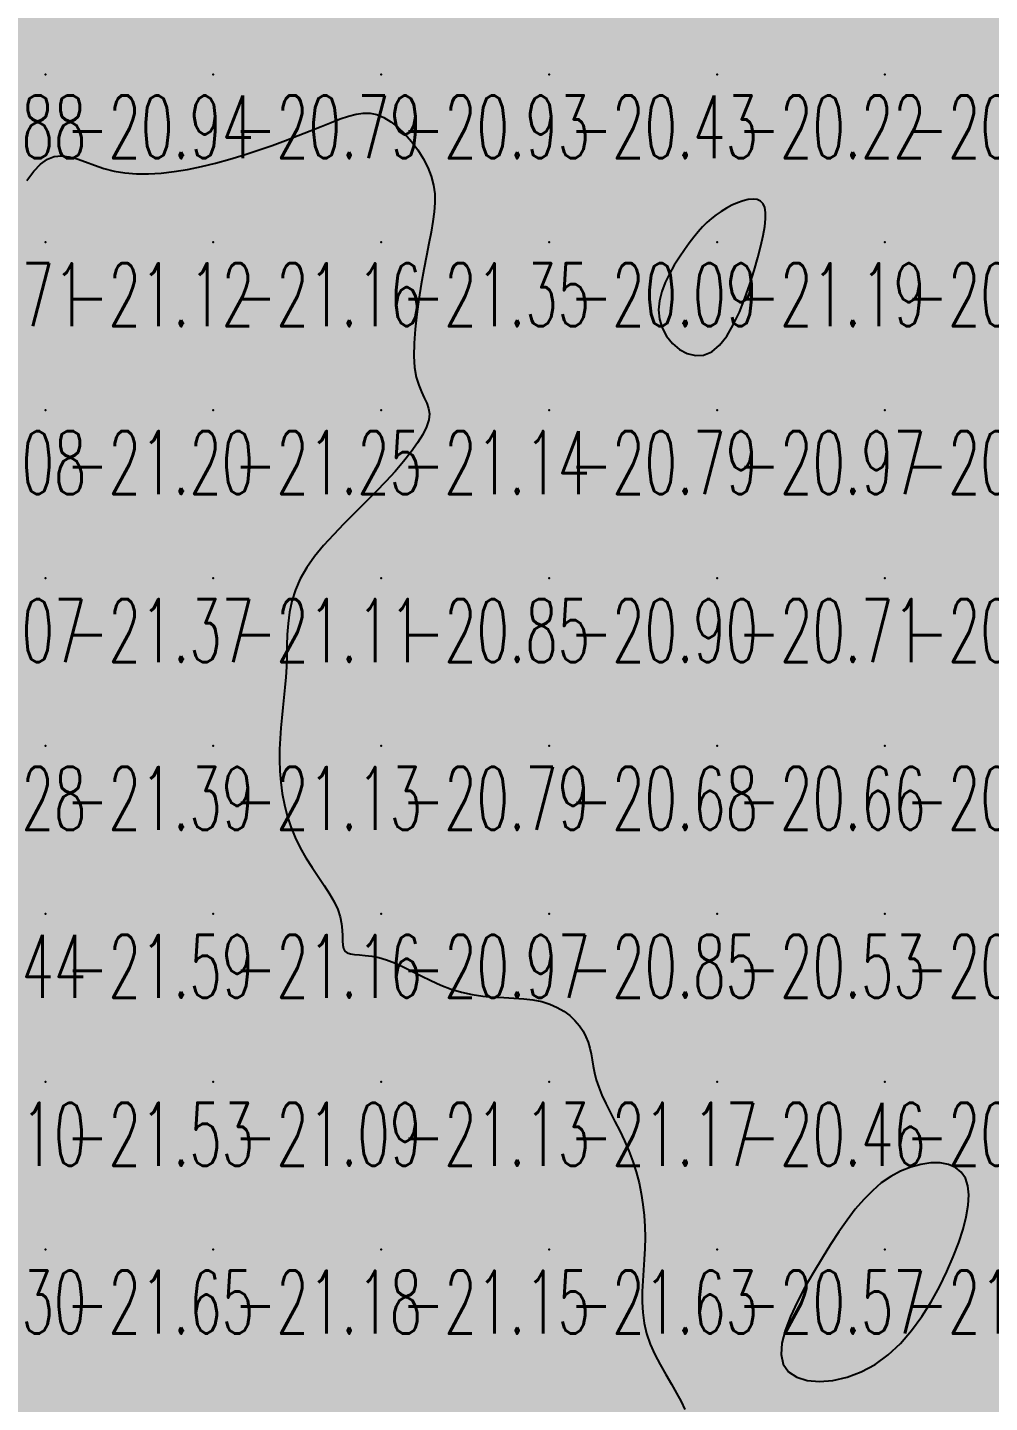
# Model space of a CAD drawing. Header units: millimetres. Extents: x 88261 to 90953, y 390274 to 392322.
# Drawn here: x 89339.2 to 89396.5, y 390618.1 to 390700 of the extents above; entities that cross this region are included whole.
import ezdxf
from ezdxf.enums import TextEntityAlignment as Align

# ---------------------------------------------------------------- set-up
doc = ezdxf.new("R2010")
doc.units = ezdxf.units.MM
doc.header["$LTSCALE"] = 25
for name, color, linetype in [('CN_03_00', 7, 'Continuous'), ('COTEAlt', 7, 'Continuous'), ('TN_COLORIAGE', 7, 'Continuous')]:
    doc.layers.add(name, color=color, linetype=linetype)
doc.styles.add('Simplex 1.0', font='Simplex.shx', dxfattribs={"width": 0.99, "height": 2.5})
doc.styles.get("Standard").update_dxf_attribs({"font": 'times.ttf'})

# ---------------------------------------------------------------- blocks, each defined once
blk = doc.blocks.new('COTE')
at = {"color": 0}
blk.add_point((0, 0), dxfattribs=at)
at = {"layer": 'COTEAlt'}
blk.add_attdef('ALT', text='', height=3.75, dxfattribs=at).set_placement((1.25, -1.25), align=Align.TOP_LEFT)

msp = doc.modelspace()

# ---------------------------------------------------------------- linework, layer by layer
at = {"layer": 'CN_03_00', "elevation": -21, "flags": 128}
msp.add_lwpolyline([(89339.147, 390690.924), (89339.558, 390691.469), (89339.963, 390691.899), (89340.368, 390692.197), (89340.784, 390692.355), (89341.215, 390692.391), (89341.665, 390692.331), (89342.139, 390692.2), (89342.639, 390692.024), (89343.169, 390691.828), (89343.735, 390691.638), (89344.339, 390691.479), (89344.985, 390691.372), (89345.67, 390691.318), (89346.389, 390691.315), (89347.14, 390691.359), (89347.918, 390691.448), (89348.72, 390691.578), (89349.542, 390691.746), (89350.381, 390691.949), (89351.23, 390692.184), (89352.082, 390692.444), (89352.926, 390692.722), (89353.753, 390693.011), (89354.552, 390693.305), (89355.314, 390693.595), (89356.028, 390693.876), (89356.685, 390694.14), (89357.278, 390694.38), (89357.814, 390694.587), (89358.303, 390694.754), (89358.756, 390694.872), (89359.182, 390694.931), (89359.592, 390694.924), (89359.997, 390694.841), (89360.406, 390694.676), (89360.825, 390694.421), (89361.249, 390694.088), (89361.665, 390693.689), (89362.061, 390693.237), (89362.427, 390692.745), (89362.752, 390692.228), (89363.025, 390691.697), (89363.233, 390691.167), (89363.369, 390690.645), (89363.439, 390690.126), (89363.451, 390689.597), (89363.413, 390689.048), (89363.334, 390688.467), (89363.223, 390687.844), (89363.089, 390687.166), (89362.939, 390686.423), (89362.783, 390685.61), (89362.629, 390684.744), (89362.486, 390683.849), (89362.363, 390682.949), (89362.268, 390682.069), (89362.21, 390681.232), (89362.198, 390680.463), (89362.241, 390679.784), (89362.342, 390679.213), (89362.485, 390678.736), (89362.651, 390678.332), (89362.817, 390677.979), (89362.965, 390677.656), (89363.072, 390677.342), (89363.119, 390677.016), (89363.084, 390676.657), (89362.952, 390676.248), (89362.727, 390675.79), (89362.418, 390675.29), (89362.034, 390674.753), (89361.584, 390674.186), (89361.076, 390673.595), (89360.52, 390672.986), (89359.925, 390672.365), (89359.3, 390671.737), (89358.661, 390671.104), (89358.024, 390670.465), (89357.405, 390669.821), (89356.821, 390669.172), (89356.286, 390668.519), (89355.818, 390667.862), (89355.432, 390667.2), (89355.14, 390666.536), (89354.932, 390665.869), (89354.793, 390665.204), (89354.707, 390664.541), (89354.66, 390663.883), (89354.638, 390663.231), (89354.625, 390662.589), (89354.606, 390661.958), (89354.569, 390661.339), (89354.518, 390660.729), (89354.457, 390660.125), (89354.391, 390659.523), (89354.327, 390658.919), (89354.27, 390658.309), (89354.226, 390657.689), (89354.199, 390657.056), (89354.195, 390656.407), (89354.219, 390655.746), (89354.272, 390655.078), (89354.36, 390654.406), (89354.485, 390653.737), (89354.652, 390653.074), (89354.862, 390652.423), (89355.121, 390651.788), (89355.428, 390651.173), (89355.77, 390650.581), (89356.132, 390650.009), (89356.496, 390649.46), (89356.847, 390648.934), (89357.169, 390648.43), (89357.446, 390647.949), (89357.661, 390647.491), (89357.804, 390647.057), (89357.887, 390646.651), (89357.926, 390646.277), (89357.939, 390645.938), (89357.944, 390645.639), (89357.958, 390645.383), (89357.997, 390645.175), (89358.079, 390645.018), (89358.219, 390644.915), (89358.415, 390644.852), (89358.664, 390644.815), (89358.961, 390644.789), (89359.303, 390644.76), (89359.686, 390644.713), (89360.106, 390644.633), (89360.559, 390644.505), (89361.042, 390644.319), (89361.551, 390644.086), (89362.084, 390643.822), (89362.639, 390643.542), (89363.214, 390643.26), (89363.807, 390642.993), (89364.414, 390642.757), (89365.033, 390642.565), (89365.662, 390642.43), (89366.295, 390642.341), (89366.925, 390642.286), (89367.546, 390642.249), (89368.151, 390642.217), (89368.735, 390642.177), (89369.29, 390642.113), (89369.81, 390642.012), (89370.291, 390641.864), (89370.729, 390641.67), (89371.125, 390641.439), (89371.478, 390641.175), (89371.788, 390640.885), (89372.053, 390640.575), (89372.272, 390640.251), (89372.446, 390639.921), (89372.576, 390639.587), (89372.672, 390639.249), (89372.745, 390638.903), (89372.808, 390638.544), (89372.874, 390638.17), (89372.954, 390637.777), (89373.06, 390637.362), (89373.205, 390636.919), (89373.397, 390636.448), (89373.629, 390635.949), (89373.889, 390635.425), (89374.168, 390634.877), (89374.452, 390634.308), (89374.733, 390633.72), (89374.998, 390633.116), (89375.236, 390632.498), (89375.439, 390631.867), (89375.607, 390631.226), (89375.74, 390630.578), (89375.841, 390629.925), (89375.911, 390629.269), (89375.952, 390628.611), (89375.965, 390627.956), (89375.953, 390627.304), (89375.919, 390626.658), (89375.874, 390626.017), (89375.829, 390625.38), (89375.798, 390624.747), (89375.793, 390624.118), (89375.827, 390623.49), (89375.911, 390622.864), (89376.059, 390622.239), (89376.278, 390621.615), (89376.554, 390620.997), (89376.867, 390620.39), (89377.2, 390619.8), (89377.532, 390619.233), (89377.845, 390618.695), (89378.12, 390618.191), (89378.338, 390617.727)], dxfattribs=at)
for points in [[(89376.983, 390682.136), (89377.25, 390681.644), (89377.6, 390681.211), (89378.014, 390680.859), (89378.473, 390680.61), (89378.96, 390680.489), (89379.454, 390680.517), (89379.939, 390680.718), (89380.397, 390681.105), (89380.825, 390681.651), (89381.221, 390682.323), (89381.584, 390683.085), (89381.913, 390683.903), (89382.206, 390684.74), (89382.463, 390685.563), (89382.682, 390686.337), (89382.861, 390687.031), (89382.999, 390687.644), (89383.093, 390688.175), (89383.142, 390688.628), (89383.145, 390689.004), (89383.098, 390689.305), (89383, 390689.534), (89382.848, 390689.691), (89382.644, 390689.781), (89382.395, 390689.809), (89382.11, 390689.782), (89381.799, 390689.708), (89381.472, 390689.594), (89381.138, 390689.446), (89380.808, 390689.273), (89380.491, 390689.081), (89380.194, 390688.875), (89379.915, 390688.654), (89379.647, 390688.414), (89379.387, 390688.15), (89379.128, 390687.858), (89378.866, 390687.536), (89378.594, 390687.178), (89378.309, 390686.781), (89378.007, 390686.344), (89377.704, 390685.87), (89377.416, 390685.367), (89377.16, 390684.843), (89376.956, 390684.303), (89376.819, 390683.755), (89376.767, 390683.206), (89376.818, 390682.663), (89376.983, 390682.136)], [(89394.643, 390627.658), (89394.903, 390628.457), (89395.092, 390629.201), (89395.206, 390629.883), (89395.24, 390630.498), (89395.187, 390631.037), (89395.042, 390631.494), (89394.799, 390631.862), (89394.457, 390632.134), (89394.029, 390632.313), (89393.531, 390632.402), (89392.981, 390632.403), (89392.395, 390632.32), (89391.791, 390632.156), (89391.186, 390631.914), (89390.596, 390631.598), (89390.035, 390631.209), (89389.5, 390630.751), (89388.986, 390630.228), (89388.485, 390629.642), (89387.993, 390628.996), (89387.503, 390628.293), (89387.009, 390627.537), (89386.505, 390626.73), (89385.99, 390625.878), (89385.485, 390625), (89385.019, 390624.118), (89384.617, 390623.254), (89384.307, 390622.43), (89384.116, 390621.667), (89384.071, 390620.989), (89384.198, 390620.416), (89384.516, 390619.966), (89385.002, 390619.645), (89385.624, 390619.451), (89386.351, 390619.385), (89387.15, 390619.447), (89387.991, 390619.637), (89388.84, 390619.956), (89389.667, 390620.403), (89390.445, 390620.975), (89391.167, 390621.655), (89391.834, 390622.421), (89392.445, 390623.253), (89393, 390624.129), (89393.498, 390625.029), (89393.938, 390625.93), (89394.32, 390626.813), (89394.643, 390627.658)]]:
    msp.add_lwpolyline(points, close=True, dxfattribs=at)
at = {"layer": 'TN_COLORIAGE', "color": 223}
for points in [[(89340.249, 390702.447, -20.841), (89342.962, 390707.239, -20.841), (89340.249, 390697.239, -20.841), (89350.249, 390707.239, -20.841)], [(89340.249, 390697.239, -20.841), (89350.249, 390697.239, -20.841), (89350.249, 390707.239, -20.841)], [(89359.588, 390707.239, -20.788), (89359.744, 390706.735, -20.788), (89350.249, 390707.239, -20.788), (89350.249, 390697.239, -20.788)], [(89360.249, 390705.769, -20.292), (89360.405, 390707.239, -20.292), (89360.249, 390697.239, -20.292), (89370.249, 390707.239, -20.292)], [(89360.249, 390697.239, -20.292), (89370.249, 390697.239, -20.292), (89370.249, 390707.239, -20.292)], [(89370.249, 390707.239, -20.247), (89370.249, 390697.239, -20.247), (89380.249, 390707.239, -20.247)], [(89370.249, 390697.239, -20.247), (89380.249, 390697.239, -20.247), (89380.249, 390707.239, -20.247)], [(89380.249, 390697.239, -20.544), (89390.249, 390697.239, -20.544), (89390.249, 390707.239, -20.544)], [(89380.249, 390707.239, -20.544), (89380.249, 390697.239, -20.544), (89390.249, 390707.239, -20.544)], [(89390.249, 390707.239, -20.078), (89390.249, 390697.239, -20.078), (89400.249, 390707.239, -20.078)], [(89390.249, 390697.239, -20), (89399.307, 390697.239, -20), (89400.249, 390707.239, -20), (89400.249, 390701.654, -20)], [(89360.249, 390705.769, -20.788), (89359.744, 390706.735, -20.788), (89360.249, 390697.239, -20.788), (89350.249, 390697.239, -20.788)], [(89340.249, 390702.447, -20.882), (89336.898, 390703.888, -20.882), (89340.249, 390697.239, -20.882), (89330.249, 390697.239, -20.882)], [(89340.249, 390693.767, -20.707), (89337.329, 390687.239, -20.707), (89340.249, 390697.239, -20.707), (89330.249, 390687.239, -20.707)], [(89330.249, 390697.239, -20.936), (89330.249, 390687.239, -20.936), (89340.249, 390697.239, -20.936)], [(89340.249, 390693.767, -20.788), (89343.885, 390690.875, -20.788), (89340.249, 390697.239, -20.788), (89350.249, 390697.239, -20.788)], [(89343.885, 390690.875, -20.788), (89350.249, 390691.606, -20.788), (89350.249, 390697.239, -20.788)], [(89357.403, 390694.394, -20.788), (89350.249, 390691.606, -20.788), (89360.249, 390697.239, -20.788), (89350.249, 390697.239, -20.788)], [(89357.403, 390694.394, -20.935), (89360.249, 390695.659, -20.935), (89360.249, 390697.239, -20.935)], [(89360.249, 390695.659, -20.429), (89364.035, 390691.025, -20.429), (89360.249, 390697.239, -20.429), (89370.249, 390697.239, -20.429)], [(89364.035, 390691.025, -20.088), (89363.009, 390687.239, -20.088), (89370.249, 390697.239, -20.088), (89370.249, 390687.239, -20.088)], [(89380.249, 390689.205, -20.088), (89378.517, 390687.239, -20.088), (89380.249, 390697.239, -20.088), (89370.249, 390687.239, -20.088)], [(89370.249, 390697.239, -20.219), (89370.249, 390687.239, -20.219), (89380.249, 390697.239, -20.219)], [(89383.435, 390690.426, -20.219), (89380.249, 390689.205, -20.219), (89390.249, 390697.239, -20.219), (89380.249, 390697.239, -20.219)], [(89383.435, 390690.426, -20.521), (89383.101, 390687.239, -20.521), (89390.249, 390697.239, -20.521), (89390.249, 390687.239, -20.521)], [(89390.249, 390697.239, -20), (89399.307, 390697.239, -20), (89390.249, 390687.239, -20), (89399.194, 390696.184, -20)], [(89390.249, 390687.239, -20), (89399.194, 390696.184, -20), (89400.249, 390687.239, -20), (89400.249, 390692.154, -20)], [(89361.566, 390678.557, -20.088), (89363.009, 390687.239, -20.088), (89370.249, 390687.239, -20.088)], [(89364.172, 390677.239, -20.088), (89361.566, 390678.557, -20.088), (89370.249, 390677.239, -20.088), (89370.249, 390687.239, -20.088)], [(89375.536, 390682.526, -20.088), (89378.517, 390687.239, -20.088), (89370.249, 390677.239, -20.088), (89370.249, 390687.239, -20.088)], [(89380.249, 390678.636, -20.521), (89383.101, 390687.239, -20.521), (89380.249, 390677.239, -20.521), (89390.249, 390687.239, -20.521)], [(89380.249, 390677.239, -20.521), (89390.249, 390677.239, -20.521), (89390.249, 390687.239, -20.521)], [(89390.249, 390677.239, -20.059), (89400.249, 390677.239, -20.059), (89400.249, 390687.239, -20.059)], [(89390.249, 390687.239, -20.059), (89390.249, 390677.239, -20.059), (89400.249, 390687.239, -20.059)], [(89380.249, 390678.636, -20.786), (89375.536, 390682.526, -20.786), (89380.249, 390677.239, -20.786), (89370.249, 390677.239, -20.786)], [(89360.249, 390672.428, -20.786), (89364.172, 390677.239, -20.786), (89360.249, 390667.239, -20.786), (89370.249, 390677.239, -20.786)], [(89360.249, 390667.239, -20.786), (89370.249, 390667.239, -20.786), (89370.249, 390677.239, -20.786)], [(89370.249, 390677.239, -20.969), (89370.249, 390667.239, -20.969), (89380.249, 390677.239, -20.969)], [(89370.249, 390667.239, -20.969), (89380.249, 390667.239, -20.969), (89380.249, 390677.239, -20.969)], [(89380.249, 390667.239, -20.598), (89390.249, 390667.239, -20.598), (89390.249, 390677.239, -20.598)], [(89380.249, 390677.239, -20.598), (89380.249, 390667.239, -20.598), (89390.249, 390677.239, -20.598)], [(89390.249, 390677.239, -20.241), (89390.249, 390667.239, -20.241), (89400.249, 390677.239, -20.241)], [(89390.249, 390667.239, -20.241), (89400.249, 390667.239, -20.241), (89400.249, 390677.239, -20.241)], [(89354.38, 390667.239, -20.851), (89360.249, 390672.428, -20.851), (89360.249, 390667.239, -20.851)], [(89354.826, 390661.817, -20.785), (89353.949, 390657.239, -20.785), (89360.249, 390667.239, -20.785), (89360.249, 390657.239, -20.785)], [(89354.38, 390667.239, -20.851), (89354.826, 390661.817, -20.851), (89360.249, 390667.239, -20.851)], [(89360.249, 390657.239, -20.905), (89370.249, 390657.239, -20.905), (89370.249, 390667.239, -20.905)], [(89360.249, 390667.239, -20.905), (89360.249, 390657.239, -20.905), (89370.249, 390667.239, -20.905)], [(89370.249, 390667.239, -20.715), (89370.249, 390657.239, -20.715), (89380.249, 390667.239, -20.715)], [(89370.249, 390657.239, -20.715), (89380.249, 390657.239, -20.715), (89380.249, 390667.239, -20.715)], [(89380.249, 390667.239, -20.725), (89380.249, 390657.239, -20.725), (89390.249, 390667.239, -20.725)], [(89380.249, 390657.239, -20.725), (89390.249, 390657.239, -20.725), (89390.249, 390667.239, -20.725)], [(89390.249, 390667.239, -20.587), (89390.249, 390657.239, -20.587), (89400.249, 390667.239, -20.587)], [(89390.249, 390657.239, -20.587), (89400.249, 390657.239, -20.587), (89400.249, 390667.239, -20.587)], [(89353.949, 390657.239, -20.785), (89354.571, 390651.562, -20.785), (89360.249, 390657.239, -20.785)], [(89358.49, 390647.239, -20.785), (89354.571, 390651.562, -20.785), (89360.249, 390647.239, -20.785), (89360.249, 390657.239, -20.785)], [(89360.249, 390647.239, -20.679), (89370.249, 390647.239, -20.679), (89370.249, 390657.239, -20.679)], [(89360.249, 390657.239, -20.679), (89360.249, 390647.239, -20.679), (89370.249, 390657.239, -20.679)], [(89370.249, 390657.239, -20.662), (89370.249, 390647.239, -20.662), (89380.249, 390657.239, -20.662)], [(89370.249, 390647.239, -20.662), (89380.249, 390647.239, -20.662), (89380.249, 390657.239, -20.662)], [(89380.249, 390657.239, -20.949), (89380.249, 390647.239, -20.949), (89390.249, 390657.239, -20.949)], [(89380.249, 390647.239, -20.949), (89390.249, 390647.239, -20.949), (89390.249, 390657.239, -20.949)], [(89390.249, 390657.239, -20.736), (89390.249, 390647.239, -20.736), (89400.249, 390657.239, -20.736)], [(89390.249, 390647.239, -20.736), (89400.249, 390647.239, -20.736), (89400.249, 390657.239, -20.736)], [(89357.434, 390644.425, -20.965), (89360.249, 390645.172, -20.965), (89360.249, 390647.239, -20.965)], [(89357.434, 390644.425, -20.965), (89358.49, 390647.239, -20.965), (89360.249, 390647.239, -20.965)], [(89360.249, 390645.172, -20.848), (89364.925, 390641.916, -20.848), (89360.249, 390647.239, -20.848), (89370.249, 390647.239, -20.848)], [(89364.925, 390641.916, -20.848), (89370.249, 390642.556, -20.848), (89370.249, 390647.239, -20.848)], [(89370.249, 390642.556, -20.531), (89372.941, 390639.932, -20.531), (89370.249, 390647.239, -20.531), (89380.249, 390647.239, -20.531)], [(89372.941, 390639.932, -20.457), (89372.664, 390637.239, -20.457), (89380.249, 390647.239, -20.457), (89380.249, 390637.239, -20.457)], [(89380.249, 390637.239, -20.747), (89390.249, 390637.239, -20.747), (89390.249, 390647.239, -20.747)], [(89380.249, 390647.239, -20.747), (89380.249, 390637.239, -20.747), (89390.249, 390647.239, -20.747)], [(89390.249, 390647.239, -20.95), (89390.249, 390637.239, -20.95), (89400.249, 390647.239, -20.95)], [(89390.249, 390637.239, -20.95), (89400.249, 390637.239, -20.95), (89400.249, 390647.239, -20.95)], [(89372.664, 390637.239, -20.457), (89375.636, 390632.627, -20.457), (89380.249, 390637.239, -20.457)], [(89376.209, 390627.239, -20.457), (89375.636, 390632.627, -20.457), (89380.249, 390627.239, -20.457), (89380.249, 390637.239, -20.457)], [(89380.249, 390637.239, -20.773), (89380.249, 390627.239, -20.773), (89390.249, 390637.239, -20.773)], [(89390.249, 390632.364, -20.57), (89386.679, 390627.239, -20.57), (89390.249, 390637.239, -20.57), (89380.249, 390627.239, -20.57)], [(89395.901, 390632.892, -20.773), (89390.249, 390632.364, -20.773), (89400.249, 390637.239, -20.773), (89390.249, 390637.239, -20.773)], [(89395.901, 390632.892, -20.73), (89394.943, 390627.239, -20.73), (89400.249, 390637.239, -20.73), (89400.249, 390627.239, -20.73)], [(89379.152, 390617.239, -20.57), (89375.249, 390622.239, -20.57), (89380.249, 390617.239, -20.57), (89380.249, 390627.239, -20.57)], [(89375.249, 390622.239, -20.57), (89376.209, 390627.239, -20.57), (89380.249, 390627.239, -20.57)], [(89382.065, 390619.056, -20.57), (89386.679, 390627.239, -20.57), (89380.249, 390617.239, -20.57), (89380.249, 390627.239, -20.57)], [(89390.249, 390617.239, -20.73), (89400.249, 390617.239, -20.73), (89400.249, 390627.239, -20.73)], [(89390.249, 390619.03, -20.73), (89394.943, 390627.239, -20.73), (89390.249, 390617.239, -20.73), (89400.249, 390627.239, -20.73)], [(89390.249, 390619.03, -20.947), (89382.065, 390619.056, -20.947), (89390.249, 390617.239, -20.947), (89380.249, 390617.239, -20.947)]]:
    msp.add_solid(points, dxfattribs=at)
at = {"layer": 'TN_COLORIAGE', "color": 233}
for points in [[(89360.249, 390687.239, -21), (89360.249, 390695.659, -21), (89350.249, 390687.239, -21), (89357.403, 390694.394, -21)], [(89364.035, 390691.025, -21.348), (89360.249, 390695.659, -21.348), (89360.249, 390687.239, -21.348)], [(89337.329, 390687.239, -21.121), (89340.249, 390693.767, -21.121), (89340.249, 390687.239, -21.121)], [(89343.885, 390690.875, -21.121), (89340.249, 390693.767, -21.121), (89340.249, 390687.239, -21.121)], [(89350.249, 390691.606, -21.164), (89357.403, 390694.394, -21.164), (89350.249, 390687.239, -21.164)], [(89350.249, 390687.239, -21), (89350.249, 390691.606, -21), (89340.249, 390687.239, -21), (89343.885, 390690.875, -21)], [(89363.009, 390687.239, -21.348), (89364.035, 390691.025, -21.348), (89360.249, 390687.239, -21.348)], [(89383.101, 390687.239, -21.191), (89383.435, 390690.426, -21.191), (89380.249, 390687.239, -21.191)], [(89380.249, 390689.205, -21.191), (89383.435, 390690.426, -21.191), (89380.249, 390687.239, -21.191)], [(89378.517, 390687.239, -21.191), (89380.249, 390689.205, -21.191), (89380.249, 390687.239, -21.191)], [(89330.249, 390677.239, -21.121), (89340.249, 390677.239, -21.121), (89340.249, 390687.239, -21.121)], [(89340.249, 390687.239, -21), (89337.329, 390687.239, -21), (89330.249, 390677.239, -21), (89330.249, 390679.31, -21)], [(89340.249, 390677.239, -21.164), (89350.249, 390677.239, -21.164), (89350.249, 390687.239, -21.164)], [(89340.249, 390687.239, -21.164), (89340.249, 390677.239, -21.164), (89350.249, 390687.239, -21.164)], [(89350.249, 390687.239, -21.348), (89350.249, 390677.239, -21.348), (89360.249, 390687.239, -21.348)], [(89350.249, 390677.239, -21.348), (89360.249, 390677.239, -21.348), (89360.249, 390687.239, -21.348)], [(89360.249, 390687.239, -21), (89363.009, 390687.239, -21), (89360.249, 390677.239, -21), (89361.566, 390678.557, -21)], [(89375.536, 390682.526, -21.191), (89380.249, 390678.636, -21.191), (89380.249, 390687.239, -21.191)], [(89378.517, 390687.239, -21.191), (89375.536, 390682.526, -21.191), (89380.249, 390687.239, -21.191)], [(89383.101, 390687.239, -21.191), (89380.249, 390678.636, -21.191), (89380.249, 390687.239, -21.191)], [(89361.566, 390678.557, -21.138), (89364.172, 390677.239, -21.138), (89360.249, 390677.239, -21.138)], [(89330.249, 390667.239, -21.2), (89340.249, 390667.239, -21.2), (89340.249, 390677.239, -21.2)], [(89330.249, 390677.239, -21.2), (89330.249, 390667.239, -21.2), (89340.249, 390677.239, -21.2)], [(89340.249, 390667.239, -21.252), (89350.249, 390667.239, -21.252), (89350.249, 390677.239, -21.252)], [(89340.249, 390677.239, -21.252), (89340.249, 390667.239, -21.252), (89350.249, 390677.239, -21.252)], [(89360.249, 390677.239, -21), (89360.249, 390672.428, -21), (89350.249, 390667.239, -21), (89354.38, 390667.239, -21)], [(89350.249, 390677.239, -21.138), (89350.249, 390667.239, -21.138), (89360.249, 390677.239, -21.138)], [(89364.172, 390677.239, -21.138), (89360.249, 390672.428, -21.138), (89360.249, 390677.239, -21.138)], [(89330.249, 390657.239, -21.37), (89340.249, 390657.239, -21.37), (89340.249, 390667.239, -21.37)], [(89330.249, 390667.239, -21.37), (89330.249, 390657.239, -21.37), (89340.249, 390667.239, -21.37)], [(89340.249, 390657.239, -21.105), (89350.249, 390657.239, -21.105), (89350.249, 390667.239, -21.105)], [(89340.249, 390667.239, -21.105), (89340.249, 390657.239, -21.105), (89350.249, 390667.239, -21.105)], [(89350.249, 390657.239, -21), (89354.826, 390661.817, -21), (89350.249, 390667.239, -21), (89354.38, 390667.239, -21)], [(89353.949, 390657.239, -21.126), (89354.826, 390661.817, -21.126), (89350.249, 390657.239, -21.126)], [(89330.249, 390647.239, -21.394), (89340.249, 390647.239, -21.394), (89340.249, 390657.239, -21.394)], [(89330.249, 390657.239, -21.394), (89330.249, 390647.239, -21.394), (89340.249, 390657.239, -21.394)], [(89340.249, 390647.239, -21.126), (89350.249, 390647.239, -21.126), (89350.249, 390657.239, -21.126)], [(89340.249, 390657.239, -21.126), (89340.249, 390647.239, -21.126), (89350.249, 390657.239, -21.126)], [(89350.249, 390647.239, -21), (89354.571, 390651.562, -21), (89350.249, 390657.239, -21), (89353.949, 390657.239, -21)], [(89354.571, 390651.562, -21.163), (89358.49, 390647.239, -21.163), (89350.249, 390647.239, -21.163)], [(89330.249, 390637.239, -21.59), (89340.249, 390637.239, -21.59), (89340.249, 390647.239, -21.59)], [(89330.249, 390647.239, -21.59), (89330.249, 390637.239, -21.59), (89340.249, 390647.239, -21.59)], [(89340.249, 390637.239, -21.163), (89350.249, 390637.239, -21.163), (89350.249, 390647.239, -21.163)], [(89340.249, 390647.239, -21.163), (89340.249, 390637.239, -21.163), (89350.249, 390647.239, -21.163)], [(89350.249, 390647.239, -21), (89358.49, 390647.239, -21), (89350.249, 390637.239, -21), (89357.434, 390644.425, -21)], [(89360.249, 390637.239, -21), (89360.249, 390645.172, -21), (89350.249, 390637.239, -21), (89357.434, 390644.425, -21)], [(89364.925, 390641.916, -21.134), (89360.249, 390645.172, -21.134), (89360.249, 390637.239, -21.134)], [(89370.249, 390637.239, -21), (89370.249, 390642.556, -21), (89360.249, 390637.239, -21), (89364.925, 390641.916, -21)], [(89372.941, 390639.932, -21.173), (89370.249, 390642.556, -21.173), (89370.249, 390637.239, -21.173)], [(89372.664, 390637.239, -21.173), (89372.941, 390639.932, -21.173), (89370.249, 390637.239, -21.173)], [(89330.249, 390627.239, -21.532), (89340.249, 390627.239, -21.532), (89340.249, 390637.239, -21.532)], [(89330.249, 390637.239, -21.532), (89330.249, 390627.239, -21.532), (89340.249, 390637.239, -21.532)], [(89340.249, 390637.239, -21.089), (89340.249, 390627.239, -21.089), (89350.249, 390637.239, -21.089)], [(89340.249, 390627.239, -21.089), (89350.249, 390627.239, -21.089), (89350.249, 390637.239, -21.089)], [(89350.249, 390637.239, -21.134), (89350.249, 390627.239, -21.134), (89360.249, 390637.239, -21.134)], [(89350.249, 390627.239, -21.134), (89360.249, 390627.239, -21.134), (89360.249, 390637.239, -21.134)], [(89360.249, 390637.239, -21.173), (89360.249, 390627.239, -21.173), (89370.249, 390637.239, -21.173)], [(89360.249, 390627.239, -21.173), (89370.249, 390627.239, -21.173), (89370.249, 390637.239, -21.173)], [(89370.249, 390627.239, -21), (89375.636, 390632.627, -21), (89370.249, 390637.239, -21), (89372.664, 390637.239, -21)], [(89375.636, 390632.627, -21.634), (89376.209, 390627.239, -21.634), (89370.249, 390627.239, -21.634)], [(89386.679, 390627.239, -21.239), (89390.249, 390632.364, -21.239), (89390.249, 390627.239, -21.239)], [(89394.943, 390627.239, -21.239), (89395.901, 390632.892, -21.239), (89390.249, 390627.239, -21.239)], [(89390.249, 390632.364, -21.239), (89395.901, 390632.892, -21.239), (89390.249, 390627.239, -21.239)], [(89330.249, 390617.239, -21.647), (89340.249, 390617.239, -21.647), (89340.249, 390627.239, -21.647)], [(89330.249, 390627.239, -21.647), (89330.249, 390617.239, -21.647), (89340.249, 390627.239, -21.647)], [(89340.249, 390617.239, -21.181), (89350.249, 390617.239, -21.181), (89350.249, 390627.239, -21.181)], [(89340.249, 390627.239, -21.181), (89340.249, 390617.239, -21.181), (89350.249, 390627.239, -21.181)], [(89350.249, 390627.239, -21.153), (89350.249, 390617.239, -21.153), (89360.249, 390627.239, -21.153)], [(89350.249, 390617.239, -21.153), (89360.249, 390617.239, -21.153), (89360.249, 390627.239, -21.153)], [(89360.249, 390617.239, -21.634), (89370.249, 390617.239, -21.634), (89370.249, 390627.239, -21.634)], [(89360.249, 390627.239, -21.634), (89360.249, 390617.239, -21.634), (89370.249, 390627.239, -21.634)], [(89370.249, 390627.239, -21), (89376.209, 390627.239, -21), (89370.249, 390617.239, -21), (89375.249, 390622.239, -21)], [(89382.065, 390619.056, -21.239), (89390.249, 390619.03, -21.239), (89390.249, 390627.239, -21.239)], [(89386.679, 390627.239, -21.239), (89382.065, 390619.056, -21.239), (89390.249, 390627.239, -21.239)], [(89394.943, 390627.239, -21.239), (89390.249, 390619.03, -21.239), (89390.249, 390627.239, -21.239)], [(89375.249, 390622.239, -21.43), (89379.152, 390617.239, -21.43), (89370.249, 390617.239, -21.43)]]:
    msp.add_solid(points, dxfattribs=at)

# ---------------------------------------------------------------- block references
at = {"layer": 'COTEAlt'}
ref = msp.add_blockref('COTE', (89330.249, 390697.239), dxfattribs=at)
ref.add_attrib('ALT', '-20.88', dxfattribs={"height": 3.75, "style": 'Simplex 1.0', "width": 0.6}).set_placement((89331.499, 390695.989), align=Align.TOP_LEFT)
ref = msp.add_blockref('COTE', (89340.249, 390697.239), dxfattribs=at)
ref.add_attrib('ALT', '-20.94', dxfattribs={"height": 3.75, "style": 'Simplex 1.0', "width": 0.6}).set_placement((89341.499, 390695.989), align=Align.TOP_LEFT)
ref = msp.add_blockref('COTE', (89350.249, 390697.239), dxfattribs=at)
ref.add_attrib('ALT', '-20.79', dxfattribs={"height": 3.75, "style": 'Simplex 1.0', "width": 0.6}).set_placement((89351.499, 390695.989), align=Align.TOP_LEFT)
ref = msp.add_blockref('COTE', (89360.249, 390697.239), dxfattribs=at)
ref.add_attrib('ALT', '-20.93', dxfattribs={"height": 3.75, "style": 'Simplex 1.0', "width": 0.6}).set_placement((89361.499, 390695.989), align=Align.TOP_LEFT)
ref = msp.add_blockref('COTE', (89370.249, 390697.239), dxfattribs=at)
ref.add_attrib('ALT', '-20.43', dxfattribs={"height": 3.75, "style": 'Simplex 1.0', "width": 0.6}).set_placement((89371.499, 390695.989), align=Align.TOP_LEFT)
ref = msp.add_blockref('COTE', (89380.249, 390697.239), dxfattribs=at)
ref.add_attrib('ALT', '-20.22', dxfattribs={"height": 3.75, "style": 'Simplex 1.0', "width": 0.6}).set_placement((89381.499, 390695.989), align=Align.TOP_LEFT)
ref = msp.add_blockref('COTE', (89390.249, 390697.239), dxfattribs=at)
ref.add_attrib('ALT', '-20.59', dxfattribs={"height": 3.75, "style": 'Simplex 1.0', "width": 0.6}).set_placement((89391.499, 390695.989), align=Align.TOP_LEFT)
ref = msp.add_blockref('COTE', (89330.249, 390687.239), dxfattribs=at)
ref.add_attrib('ALT', '-20.71', dxfattribs={"height": 3.75, "style": 'Simplex 1.0', "width": 0.6}).set_placement((89331.499, 390685.989), align=Align.TOP_LEFT)
ref = msp.add_blockref('COTE', (89340.249, 390687.239), dxfattribs=at)
ref.add_attrib('ALT', '-21.12', dxfattribs={"height": 3.75, "style": 'Simplex 1.0', "width": 0.6}).set_placement((89341.499, 390685.989), align=Align.TOP_LEFT)
ref = msp.add_blockref('COTE', (89350.249, 390687.239), dxfattribs=at)
ref.add_attrib('ALT', '-21.16', dxfattribs={"height": 3.75, "style": 'Simplex 1.0', "width": 0.6}).set_placement((89351.499, 390685.989), align=Align.TOP_LEFT)
ref = msp.add_blockref('COTE', (89360.249, 390687.239), dxfattribs=at)
ref.add_attrib('ALT', '-21.35', dxfattribs={"height": 3.75, "style": 'Simplex 1.0', "width": 0.6}).set_placement((89361.499, 390685.989), align=Align.TOP_LEFT)
ref = msp.add_blockref('COTE', (89370.249, 390687.239), dxfattribs=at)
ref.add_attrib('ALT', '-20.09', dxfattribs={"height": 3.75, "style": 'Simplex 1.0', "width": 0.6}).set_placement((89371.499, 390685.989), align=Align.TOP_LEFT)
ref = msp.add_blockref('COTE', (89380.249, 390687.239), dxfattribs=at)
ref.add_attrib('ALT', '-21.19', dxfattribs={"height": 3.75, "style": 'Simplex 1.0', "width": 0.6}).set_placement((89381.499, 390685.989), align=Align.TOP_LEFT)
ref = msp.add_blockref('COTE', (89390.249, 390687.239), dxfattribs=at)
ref.add_attrib('ALT', '-20.52', dxfattribs={"height": 3.75, "style": 'Simplex 1.0', "width": 0.6}).set_placement((89391.499, 390685.989), align=Align.TOP_LEFT)
ref = msp.add_blockref('COTE', (89330.249, 390677.239), dxfattribs=at)
ref.add_attrib('ALT', '-21.08', dxfattribs={"height": 3.75, "style": 'Simplex 1.0', "width": 0.6}).set_placement((89331.499, 390675.989), align=Align.TOP_LEFT)
ref = msp.add_blockref('COTE', (89340.249, 390677.239), dxfattribs=at)
ref.add_attrib('ALT', '-21.20', dxfattribs={"height": 3.75, "style": 'Simplex 1.0', "width": 0.6}).set_placement((89341.499, 390675.989), align=Align.TOP_LEFT)
ref = msp.add_blockref('COTE', (89350.249, 390677.239), dxfattribs=at)
ref.add_attrib('ALT', '-21.25', dxfattribs={"height": 3.75, "style": 'Simplex 1.0', "width": 0.6}).set_placement((89351.499, 390675.989), align=Align.TOP_LEFT)
ref = msp.add_blockref('COTE', (89360.249, 390677.239), dxfattribs=at)
ref.add_attrib('ALT', '-21.14', dxfattribs={"height": 3.75, "style": 'Simplex 1.0', "width": 0.6}).set_placement((89361.499, 390675.989), align=Align.TOP_LEFT)
ref = msp.add_blockref('COTE', (89370.249, 390677.239), dxfattribs=at)
ref.add_attrib('ALT', '-20.79', dxfattribs={"height": 3.75, "style": 'Simplex 1.0', "width": 0.6}).set_placement((89371.499, 390675.989), align=Align.TOP_LEFT)
ref = msp.add_blockref('COTE', (89380.249, 390677.239), dxfattribs=at)
ref.add_attrib('ALT', '-20.97', dxfattribs={"height": 3.75, "style": 'Simplex 1.0', "width": 0.6}).set_placement((89381.499, 390675.989), align=Align.TOP_LEFT)
ref = msp.add_blockref('COTE', (89390.249, 390677.239), dxfattribs=at)
ref.add_attrib('ALT', '-20.60', dxfattribs={"height": 3.75, "style": 'Simplex 1.0', "width": 0.6}).set_placement((89391.499, 390675.989), align=Align.TOP_LEFT)
ref = msp.add_blockref('COTE', (89330.249, 390667.239), dxfattribs=at)
ref.add_attrib('ALT', '-21.07', dxfattribs={"height": 3.75, "style": 'Simplex 1.0', "width": 0.6}).set_placement((89331.499, 390665.989), align=Align.TOP_LEFT)
ref = msp.add_blockref('COTE', (89340.249, 390667.239), dxfattribs=at)
ref.add_attrib('ALT', '-21.37', dxfattribs={"height": 3.75, "style": 'Simplex 1.0', "width": 0.6}).set_placement((89341.499, 390665.989), align=Align.TOP_LEFT)
ref = msp.add_blockref('COTE', (89350.249, 390667.239), dxfattribs=at)
ref.add_attrib('ALT', '-21.11', dxfattribs={"height": 3.75, "style": 'Simplex 1.0', "width": 0.6}).set_placement((89351.499, 390665.989), align=Align.TOP_LEFT)
ref = msp.add_blockref('COTE', (89360.249, 390667.239), dxfattribs=at)
ref.add_attrib('ALT', '-20.85', dxfattribs={"height": 3.75, "style": 'Simplex 1.0', "width": 0.6}).set_placement((89361.499, 390665.989), align=Align.TOP_LEFT)
ref = msp.add_blockref('COTE', (89370.249, 390667.239), dxfattribs=at)
ref.add_attrib('ALT', '-20.90', dxfattribs={"height": 3.75, "style": 'Simplex 1.0', "width": 0.6}).set_placement((89371.499, 390665.989), align=Align.TOP_LEFT)
ref = msp.add_blockref('COTE', (89380.249, 390667.239), dxfattribs=at)
ref.add_attrib('ALT', '-20.71', dxfattribs={"height": 3.75, "style": 'Simplex 1.0', "width": 0.6}).set_placement((89381.499, 390665.989), align=Align.TOP_LEFT)
ref = msp.add_blockref('COTE', (89390.249, 390667.239), dxfattribs=at)
ref.add_attrib('ALT', '-20.73', dxfattribs={"height": 3.75, "style": 'Simplex 1.0', "width": 0.6}).set_placement((89391.499, 390665.989), align=Align.TOP_LEFT)
ref = msp.add_blockref('COTE', (89330.249, 390657.239), dxfattribs=at)
ref.add_attrib('ALT', '-21.28', dxfattribs={"height": 3.75, "style": 'Simplex 1.0', "width": 0.6}).set_placement((89331.499, 390655.989), align=Align.TOP_LEFT)
ref = msp.add_blockref('COTE', (89340.249, 390657.239), dxfattribs=at)
ref.add_attrib('ALT', '-21.39', dxfattribs={"height": 3.75, "style": 'Simplex 1.0', "width": 0.6}).set_placement((89341.499, 390655.989), align=Align.TOP_LEFT)
ref = msp.add_blockref('COTE', (89350.249, 390657.239), dxfattribs=at)
ref.add_attrib('ALT', '-21.13', dxfattribs={"height": 3.75, "style": 'Simplex 1.0', "width": 0.6}).set_placement((89351.499, 390655.989), align=Align.TOP_LEFT)
ref = msp.add_blockref('COTE', (89360.249, 390657.239), dxfattribs=at)
ref.add_attrib('ALT', '-20.79', dxfattribs={"height": 3.75, "style": 'Simplex 1.0', "width": 0.6}).set_placement((89361.499, 390655.989), align=Align.TOP_LEFT)
ref = msp.add_blockref('COTE', (89370.249, 390657.239), dxfattribs=at)
ref.add_attrib('ALT', '-20.68', dxfattribs={"height": 3.75, "style": 'Simplex 1.0', "width": 0.6}).set_placement((89371.499, 390655.989), align=Align.TOP_LEFT)
ref = msp.add_blockref('COTE', (89380.249, 390657.239), dxfattribs=at)
ref.add_attrib('ALT', '-20.66', dxfattribs={"height": 3.75, "style": 'Simplex 1.0', "width": 0.6}).set_placement((89381.499, 390655.989), align=Align.TOP_LEFT)
ref = msp.add_blockref('COTE', (89390.249, 390657.239), dxfattribs=at)
ref.add_attrib('ALT', '-20.95', dxfattribs={"height": 3.75, "style": 'Simplex 1.0', "width": 0.6}).set_placement((89391.499, 390655.989), align=Align.TOP_LEFT)
ref = msp.add_blockref('COTE', (89330.249, 390647.239), dxfattribs=at)
ref.add_attrib('ALT', '-21.44', dxfattribs={"height": 3.75, "style": 'Simplex 1.0', "width": 0.6}).set_placement((89331.499, 390645.989), align=Align.TOP_LEFT)
ref = msp.add_blockref('COTE', (89340.249, 390647.239), dxfattribs=at)
ref.add_attrib('ALT', '-21.59', dxfattribs={"height": 3.75, "style": 'Simplex 1.0', "width": 0.6}).set_placement((89341.499, 390645.989), align=Align.TOP_LEFT)
ref = msp.add_blockref('COTE', (89350.249, 390647.239), dxfattribs=at)
ref.add_attrib('ALT', '-21.16', dxfattribs={"height": 3.75, "style": 'Simplex 1.0', "width": 0.6}).set_placement((89351.499, 390645.989), align=Align.TOP_LEFT)
ref = msp.add_blockref('COTE', (89360.249, 390647.239), dxfattribs=at)
ref.add_attrib('ALT', '-20.97', dxfattribs={"height": 3.75, "style": 'Simplex 1.0', "width": 0.6}).set_placement((89361.499, 390645.989), align=Align.TOP_LEFT)
ref = msp.add_blockref('COTE', (89370.249, 390647.239), dxfattribs=at)
ref.add_attrib('ALT', '-20.85', dxfattribs={"height": 3.75, "style": 'Simplex 1.0', "width": 0.6}).set_placement((89371.499, 390645.989), align=Align.TOP_LEFT)
ref = msp.add_blockref('COTE', (89380.249, 390647.239), dxfattribs=at)
ref.add_attrib('ALT', '-20.53', dxfattribs={"height": 3.75, "style": 'Simplex 1.0', "width": 0.6}).set_placement((89381.499, 390645.989), align=Align.TOP_LEFT)
ref = msp.add_blockref('COTE', (89390.249, 390647.239), dxfattribs=at)
ref.add_attrib('ALT', '-20.75', dxfattribs={"height": 3.75, "style": 'Simplex 1.0', "width": 0.6}).set_placement((89391.499, 390645.989), align=Align.TOP_LEFT)
ref = msp.add_blockref('COTE', (89330.249, 390637.239), dxfattribs=at)
ref.add_attrib('ALT', '-21.10', dxfattribs={"height": 3.75, "style": 'Simplex 1.0', "width": 0.6}).set_placement((89331.499, 390635.989), align=Align.TOP_LEFT)
ref = msp.add_blockref('COTE', (89340.249, 390637.239), dxfattribs=at)
ref.add_attrib('ALT', '-21.53', dxfattribs={"height": 3.75, "style": 'Simplex 1.0', "width": 0.6}).set_placement((89341.499, 390635.989), align=Align.TOP_LEFT)
ref = msp.add_blockref('COTE', (89350.249, 390637.239), dxfattribs=at)
ref.add_attrib('ALT', '-21.09', dxfattribs={"height": 3.75, "style": 'Simplex 1.0', "width": 0.6}).set_placement((89351.499, 390635.989), align=Align.TOP_LEFT)
ref = msp.add_blockref('COTE', (89360.249, 390637.239), dxfattribs=at)
ref.add_attrib('ALT', '-21.13', dxfattribs={"height": 3.75, "style": 'Simplex 1.0', "width": 0.6}).set_placement((89361.499, 390635.989), align=Align.TOP_LEFT)
ref = msp.add_blockref('COTE', (89370.249, 390637.239), dxfattribs=at)
ref.add_attrib('ALT', '-21.17', dxfattribs={"height": 3.75, "style": 'Simplex 1.0', "width": 0.6}).set_placement((89371.499, 390635.989), align=Align.TOP_LEFT)
ref = msp.add_blockref('COTE', (89380.249, 390637.239), dxfattribs=at)
ref.add_attrib('ALT', '-20.46', dxfattribs={"height": 3.75, "style": 'Simplex 1.0', "width": 0.6}).set_placement((89381.499, 390635.989), align=Align.TOP_LEFT)
ref = msp.add_blockref('COTE', (89390.249, 390637.239), dxfattribs=at)
ref.add_attrib('ALT', '-20.77', dxfattribs={"height": 3.75, "style": 'Simplex 1.0', "width": 0.6}).set_placement((89391.499, 390635.989), align=Align.TOP_LEFT)
ref = msp.add_blockref('COTE', (89330.249, 390627.239), dxfattribs=at)
ref.add_attrib('ALT', '-21.30', dxfattribs={"height": 3.75, "style": 'Simplex 1.0', "width": 0.6}).set_placement((89331.499, 390625.989), align=Align.TOP_LEFT)
ref = msp.add_blockref('COTE', (89340.249, 390627.239), dxfattribs=at)
ref.add_attrib('ALT', '-21.65', dxfattribs={"height": 3.75, "style": 'Simplex 1.0', "width": 0.6}).set_placement((89341.499, 390625.989), align=Align.TOP_LEFT)
ref = msp.add_blockref('COTE', (89350.249, 390627.239), dxfattribs=at)
ref.add_attrib('ALT', '-21.18', dxfattribs={"height": 3.75, "style": 'Simplex 1.0', "width": 0.6}).set_placement((89351.499, 390625.989), align=Align.TOP_LEFT)
ref = msp.add_blockref('COTE', (89360.249, 390627.239), dxfattribs=at)
ref.add_attrib('ALT', '-21.15', dxfattribs={"height": 3.75, "style": 'Simplex 1.0', "width": 0.6}).set_placement((89361.499, 390625.989), align=Align.TOP_LEFT)
ref = msp.add_blockref('COTE', (89370.249, 390627.239), dxfattribs=at)
ref.add_attrib('ALT', '-21.63', dxfattribs={"height": 3.75, "style": 'Simplex 1.0', "width": 0.6}).set_placement((89371.499, 390625.989), align=Align.TOP_LEFT)
ref = msp.add_blockref('COTE', (89380.249, 390627.239), dxfattribs=at)
ref.add_attrib('ALT', '-20.57', dxfattribs={"height": 3.75, "style": 'Simplex 1.0', "width": 0.6}).set_placement((89381.499, 390625.989), align=Align.TOP_LEFT)
ref = msp.add_blockref('COTE', (89390.249, 390627.239), dxfattribs=at)
ref.add_attrib('ALT', '-21.24', dxfattribs={"height": 3.75, "style": 'Simplex 1.0', "width": 0.6}).set_placement((89391.499, 390625.989), align=Align.TOP_LEFT)

doc.saveas('drawing.dxf')
